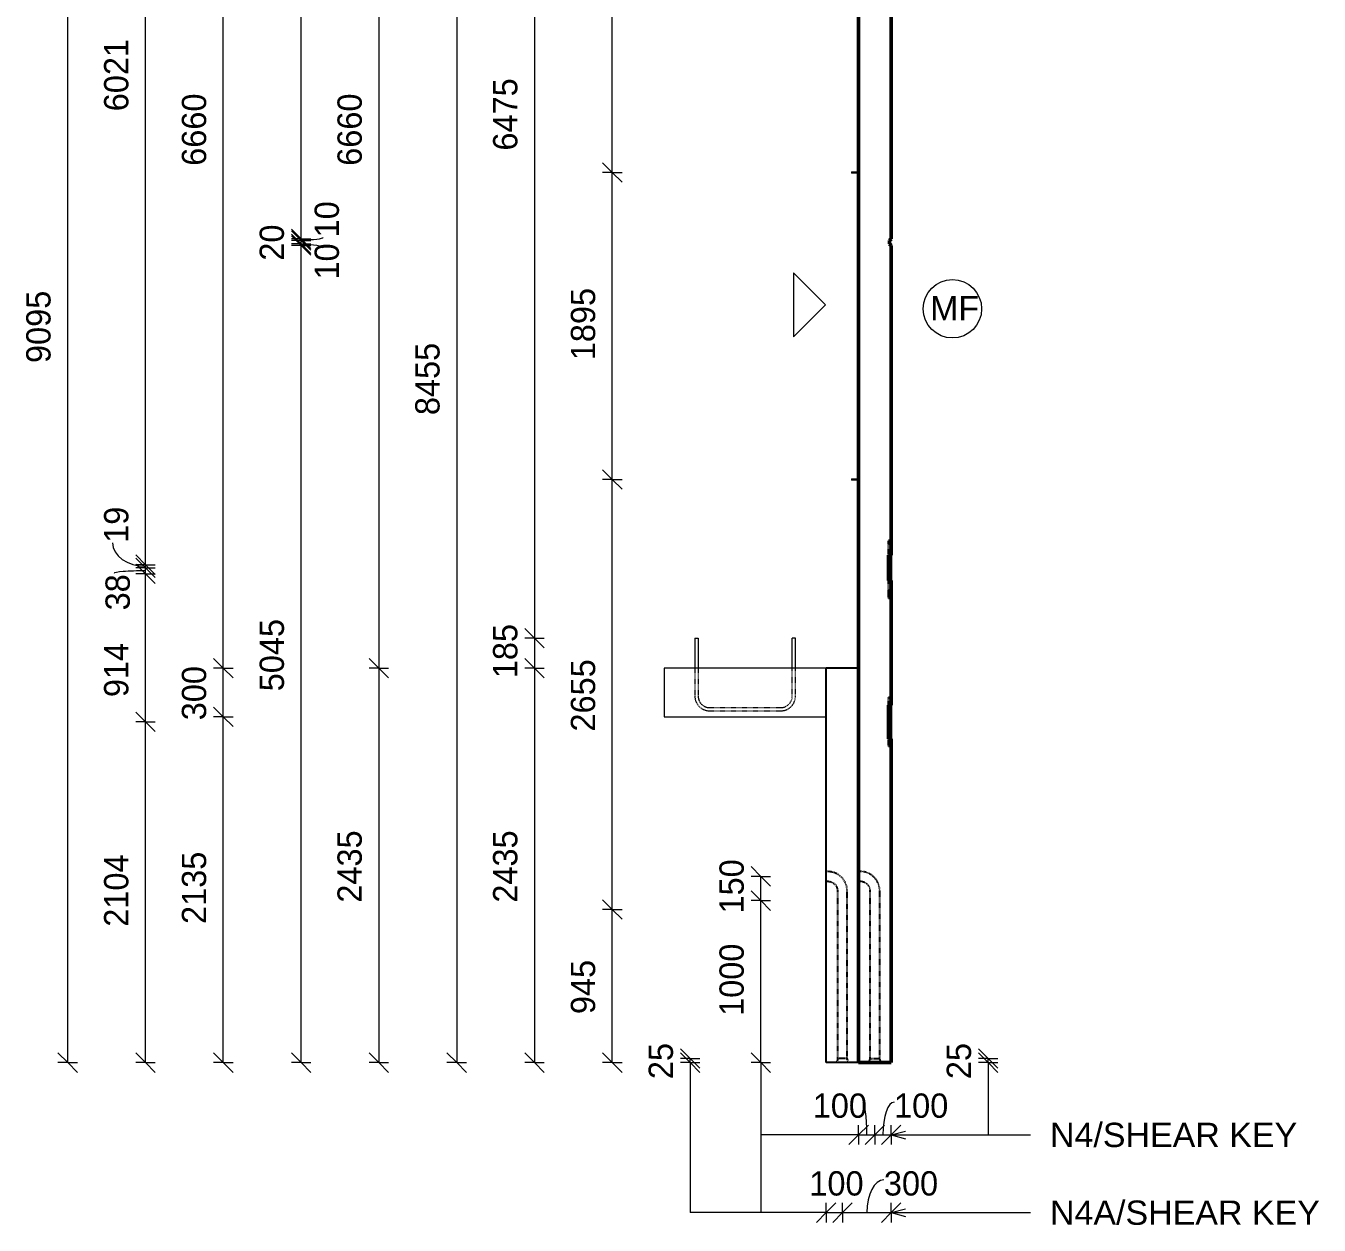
# Model space of a CAD drawing. Header units: millimetres. Extents: x 3013 to 24293, y -3068 to 13086.
# Drawn here: x 16314 to 24293, y -2398 to 5005 of the extents above; entities that cross this region are included whole.
import ezdxf

# ---------------------------------------------------------------- set-up
doc = ezdxf.new("R2010")
doc.units = ezdxf.units.MM
doc.linetypes.add('Dash', pattern=[6.36, 3.18, -3.18])
for name, color, linetype, lineweight in [('A-ANNO-DIMS', 211, 'Continuous', 9), ('A-ANNO-DIMS-60', 211, 'Continuous', 9), ('A-DETL-MBND', 5, 'Continuous', 18), ('A-GENM', 13, 'Continuous', 18), ('A-WALL', 113, 'Continuous', 25), ('A-WALL-HDLN', 110, 'Dash', 25), ('G-ANNO-TEXT', 231, 'Continuous', 9), ('S-BEAM', 12, 'Continuous', 18), ('S-RBAR', 171, 'Continuous', 18)]:
    doc.layers.add(name, color=color, linetype=linetype, lineweight=lineweight)
doc.styles.add('Arial_1', font='arial.ttf', dxfattribs={"height": 150})
doc.styles.add('Nirmala UI Semilight', font='NirmalaS.ttf', dxfattribs={"height": 150})
doc.dimstyles.new('Arrow_Filled_-_2_5_NI_UI', dxfattribs={"dimscale": 304.8, "dimtxt": 157.104592, "dimasz": 0.393701, "dimexe": 0.19685, "dimexo": 0.0625, "dimgap": 0.19685, "dimtad": 1, "dimdec": 0, "dimzin": 0, "dimdsep": 46, "dimtxsty": 'Nirmala UI Semilight', "dimblk1": 'OBLIQUE', "dimblk2": 'OBLIQUE', "dimsah": 1, "dimcen": 0.09, "dimazin": 0, "dimtfac": 1, "dimtdec": 4, "dimtix": 1, "dimtmove": 0, "dimatfit": 3, "dimfxl": 0.19685, "dimfxlon": 1, "dimtvp": 1, "dimtolj": 1, "dimtzin": 0, "dimarcsym": 2})
doc.dimstyles.new('Arrow_Filled_-_2_5_NI_UI_1', dxfattribs={"dimscale": 304.8, "dimtxt": 157.104592, "dimasz": 0.393701, "dimexe": 0.19685, "dimexo": 0.0625, "dimgap": 0.19685, "dimtad": 1, "dimdec": 0, "dimzin": 0, "dimdsep": 46, "dimtxsty": 'Nirmala UI Semilight', "dimblk1": 'OBLIQUE', "dimblk2": 'OBLIQUE', "dimsah": 1, "dimcen": 0.09, "dimazin": 0, "dimtfac": 1, "dimtdec": 4, "dimtix": 1, "dimtmove": 1, "dimatfit": 3, "dimfxl": 0.19685, "dimfxlon": 1, "dimtvp": 1, "dimtolj": 1, "dimtzin": 0, "dimarcsym": 2})
doc.dimstyles.new('Arrow_Filled_-_2_5_NI_UI_2', dxfattribs={"dimscale": 304.8, "dimtxt": 157.104592, "dimasz": 0.393701, "dimexe": 0.19685, "dimexo": 0.0625, "dimgap": 0.19685, "dimtad": 1, "dimdec": 0, "dimzin": 0, "dimdsep": 46, "dimtxsty": 'Nirmala UI Semilight', "dimblk1": 'OBLIQUE', "dimblk2": 'OBLIQUE', "dimsah": 1, "dimcen": 0.09, "dimazin": 0, "dimtfac": 1, "dimtdec": 4, "dimtix": 1, "dimtmove": 2, "dimatfit": 3, "dimfxl": 0.19685, "dimfxlon": 1, "dimtvp": 1, "dimtolj": 1, "dimtzin": 0, "dimarcsym": 2})

# ---------------------------------------------------------------- blocks, each defined once
blk = doc.blocks.new('RR spread anchor face based - RR-SA-2_5-200-1726821-Elevation Right')
at = {"layer": 'A-GENM'}
for p, q in [((12868.8, 6760), (12873.8, 6760)), ((12868.8, 6760), (12868.8, 6750)), ((12873.8, 6750), (12868.8, 6750)), ((12873.8, 6760), (12913.8, 6760)), ((12873.8, 6760), (12873.8, 6750)), ((12913.8, 6750), (12873.8, 6750))]:
    blk.add_line(p, q, dxfattribs=at)
blk = doc.blocks.new('DIMBLOCK113-Elevation Right')
at = {"layer": 'A-ANNO-DIMS-60'}
for p, q in [((19451.9, 7700), (19391.9, 7760)), ((19451.9, 7700), (19391.9, 7700)), ((19451.9, 7700), (19451.9, 1225)), ((19451.9, 7700), (19511.9, 7640)), ((19451.9, 7700), (19511.9, 7700)), ((19451.9, 1225), (19391.9, 1285)), ((19451.9, 1225), (19391.9, 1225)), ((19451.9, 1225), (19511.9, 1165)), ((19451.9, 1225), (19511.9, 1225))]:
    blk.add_line(p, q, dxfattribs=at)
at = {"layer": 'A-ANNO-DIMS-60', "color": 0, "insert": (19196.2, 4235.4), "char_height": 150, "width": 545.01, "attachment_point": 1, "rotation": 90, "line_spacing_factor": 1.142579, "style": 'Nirmala UI Semilight'}
blk.add_mtext('6475', dxfattribs=at)
blk = doc.blocks.new('_Oblique')
at = {"color": 0, "linetype": 'ByBlock', "lineweight": -2}
blk.add_line((-0.5, -0.5), (0.5, 0.5), dxfattribs=at)
blk = doc.blocks.new('DIMBLOCK114-Elevation Right')
at = {"layer": 'A-ANNO-DIMS-60'}
for p, q in [((19451.9, 1225), (19391.9, 1285)), ((19451.9, 1225), (19391.9, 1225)), ((19451.9, 1225), (19451.9, 1040)), ((19451.9, 1225), (19511.9, 1165)), ((19451.9, 1225), (19511.9, 1225)), ((19451.9, 1040), (19391.9, 1100)), ((19451.9, 1040), (19391.9, 1040)), ((19451.9, 1040), (19511.9, 980)), ((19451.9, 1040), (19511.9, 1040))]:
    blk.add_line(p, q, dxfattribs=at)
at = {"layer": 'A-ANNO-DIMS-60', "color": 0, "insert": (19196.2, 978.3), "char_height": 150, "width": 370.196, "attachment_point": 1, "rotation": 90, "line_spacing_factor": 1.142579, "style": 'Nirmala UI Semilight'}
blk.add_mtext('185', dxfattribs=at)
blk = doc.blocks.new('DIMBLOCK115-Elevation Right')
at = {"layer": 'A-ANNO-DIMS-60'}
for p, q in [((19451.9, 1040), (19391.9, 1100)), ((19451.9, 1040), (19391.9, 1040)), ((19451.9, 1040), (19451.9, -1395)), ((19451.9, 1040), (19511.9, 980)), ((19451.9, 1040), (19511.9, 1040)), ((19451.9, -1395), (19391.9, -1335)), ((19451.9, -1395), (19391.9, -1395)), ((19451.9, -1395), (19511.9, -1455)), ((19451.9, -1395), (19511.9, -1395))]:
    blk.add_line(p, q, dxfattribs=at)
at = {"layer": 'A-ANNO-DIMS-60', "color": 0, "insert": (19196.2, -407.4), "char_height": 150, "width": 551.866, "attachment_point": 1, "rotation": 90, "line_spacing_factor": 1.142579, "style": 'Nirmala UI Semilight'}
blk.add_mtext('2435', dxfattribs=at)
blk = doc.blocks.new('DIMBLOCK116-Elevation Right')
at = {"layer": 'A-ANNO-DIMS-60'}
for p, q in [((19931.9, -450), (19871.9, -390)), ((19931.9, -450), (19871.9, -450)), ((19931.9, -1395), (19931.9, -450)), ((19931.9, -450), (19991.9, -510)), ((19931.9, -450), (19991.9, -450)), ((19931.9, -1395), (19871.9, -1335)), ((19931.9, -1395), (19871.9, -1395)), ((19931.9, -1395), (19991.9, -1455)), ((19931.9, -1395), (19991.9, -1395))]:
    blk.add_line(p, q, dxfattribs=at)
at = {"layer": 'A-ANNO-DIMS-60', "color": 0, "insert": (19676.2, -1095.3), "char_height": 150, "width": 414.756, "attachment_point": 1, "rotation": 90, "line_spacing_factor": 1.142579, "style": 'Nirmala UI Semilight'}
blk.add_mtext('945', dxfattribs=at)
blk = doc.blocks.new('DIMBLOCK117-Elevation Right')
at = {"layer": 'A-ANNO-DIMS-60'}
for p, q in [((19931.9, 2205), (19871.9, 2265)), ((19931.9, 2205), (19871.9, 2205)), ((19931.9, -450), (19931.9, 2205)), ((19931.9, 2205), (19991.9, 2145)), ((19931.9, 2205), (19991.9, 2205)), ((19931.9, -450), (19871.9, -390)), ((19931.9, -450), (19871.9, -450)), ((19931.9, -450), (19991.9, -510)), ((19931.9, -450), (19991.9, -450))]:
    blk.add_line(p, q, dxfattribs=at)
at = {"layer": 'A-ANNO-DIMS-60', "color": 0, "insert": (19676.2, 649), "char_height": 150, "width": 548.438, "attachment_point": 1, "rotation": 90, "line_spacing_factor": 1.142579, "style": 'Nirmala UI Semilight'}
blk.add_mtext('2655', dxfattribs=at)
blk = doc.blocks.new('DIMBLOCK118-Elevation Right')
at = {"layer": 'A-ANNO-DIMS-60'}
for p, q in [((19931.9, 4100), (19871.9, 4160)), ((19931.9, 4100), (19871.9, 4100)), ((19931.9, 2205), (19931.9, 4100)), ((19931.9, 4100), (19991.9, 4040)), ((19931.9, 4100), (19991.9, 4100)), ((19931.9, 2205), (19871.9, 2265)), ((19931.9, 2205), (19871.9, 2205)), ((19931.9, 2205), (19991.9, 2145)), ((19931.9, 2205), (19991.9, 2205))]:
    blk.add_line(p, q, dxfattribs=at)
at = {"layer": 'A-ANNO-DIMS-60', "color": 0, "insert": (19676.2, 2941.1), "char_height": 150, "width": 507.305, "attachment_point": 1, "rotation": 90, "line_spacing_factor": 1.142579, "style": 'Nirmala UI Semilight'}
blk.add_mtext('1895', dxfattribs=at)
blk = doc.blocks.new('DIMBLOCK119-Elevation Right')
at = {"layer": 'A-ANNO-DIMS-60'}
for p, q in [((19931.9, 6755), (19871.9, 6815)), ((19931.9, 6755), (19871.9, 6755)), ((19931.9, 4100), (19931.9, 6755)), ((19931.9, 6755), (19991.9, 6695)), ((19931.9, 6755), (19991.9, 6755)), ((19931.9, 4100), (19871.9, 4160)), ((19931.9, 4100), (19871.9, 4100)), ((19931.9, 4100), (19991.9, 4040)), ((19931.9, 4100), (19991.9, 4100))]:
    blk.add_line(p, q, dxfattribs=at)
at = {"layer": 'A-ANNO-DIMS-60', "color": 0, "insert": (19676.2, 5199), "char_height": 150, "width": 548.438, "attachment_point": 1, "rotation": 90, "line_spacing_factor": 1.142579, "style": 'Nirmala UI Semilight'}
blk.add_mtext('2655', dxfattribs=at)
blk = doc.blocks.new('DIMBLOCK125-Elevation Right')
at = {"layer": 'A-ANNO-DIMS-60'}
for p, q in [((18971.9, 7060), (18911.9, 7120)), ((18971.9, 7060), (18911.9, 7060)), ((18971.9, 7060), (18971.9, -1395)), ((18971.9, 7060), (19031.9, 7000)), ((18971.9, 7060), (19031.9, 7060)), ((18971.9, -1395), (18911.9, -1335)), ((18971.9, -1395), (18911.9, -1395)), ((18971.9, -1395), (19031.9, -1455)), ((18971.9, -1395), (19031.9, -1395))]:
    blk.add_line(p, q, dxfattribs=at)
at = {"layer": 'A-ANNO-DIMS-60', "color": 0, "insert": (18716.2, 2602.6), "char_height": 150, "width": 551.866, "attachment_point": 1, "rotation": 90, "line_spacing_factor": 1.142579, "style": 'Nirmala UI Semilight'}
blk.add_mtext('8455', dxfattribs=at)
blk = doc.blocks.new('DIMBLOCK128-Elevation Right')
at = {"layer": 'A-ANNO-DIMS-60'}
for p, q in [((18011.9, 3650.1), (17951.9, 3710.1)), ((18011.9, 3650.1), (17951.9, 3650.1)), ((18011.9, -1395), (18011.9, 3650.1)), ((18011.9, 3650.1), (18071.9, 3590.1)), ((18011.9, 3650.1), (18071.9, 3650.1)), ((18011.9, -1395), (17951.9, -1335)), ((18011.9, -1395), (17951.9, -1395)), ((18011.9, -1395), (18071.9, -1455)), ((18011.9, -1395), (18071.9, -1395))]:
    blk.add_line(p, q, dxfattribs=at)
at = {"layer": 'A-ANNO-DIMS-60', "color": 0, "insert": (17756.2, 897.6), "char_height": 150, "width": 551.866, "attachment_point": 1, "rotation": 90, "line_spacing_factor": 1.142579, "style": 'Nirmala UI Semilight'}
blk.add_mtext('5045', dxfattribs=at)
blk = doc.blocks.new('DIMBLOCK129-Elevation Right')
at = {"layer": 'A-ANNO-DIMS-60'}
for p, q in [((18011.9, 3660), (17951.9, 3720)), ((18011.9, 3650.1), (17951.9, 3710.1)), ((18011.9, 3660), (17951.9, 3660)), ((18011.9, 3650.1), (17951.9, 3650.1)), ((18011.9, 3650.1), (18011.9, 3660)), ((18011.9, 3660), (18071.9, 3600)), ((18011.9, 3660), (18071.9, 3660)), ((18011.9, 3650.1), (18071.9, 3590.1)), ((18011.9, 3650.1), (18071.9, 3650.1))]:
    blk.add_line(p, q, dxfattribs=at)
blk.add_ellipse((18011.9, 3633.6), major_axis=(136.5, 0), ratio=0.156716, start_param=0, end_param=1.570796, dxfattribs=at)
at = {"layer": 'A-ANNO-DIMS-60', "color": 0, "insert": (18095.5, 3439.4), "char_height": 150, "width": 233.086, "attachment_point": 1, "rotation": 90, "line_spacing_factor": 1.142579, "style": 'Nirmala UI Semilight'}
blk.add_mtext('10', dxfattribs=at)
blk = doc.blocks.new('DIMBLOCK130-Elevation Right')
at = {"layer": 'A-ANNO-DIMS-60'}
for p, q in [((18011.9, 3680), (17951.9, 3740)), ((18011.9, 3660), (17951.9, 3720)), ((18011.9, 3680), (17951.9, 3680)), ((18011.9, 3660), (18011.9, 3680)), ((18011.9, 3680), (18071.9, 3620)), ((18011.9, 3680), (18071.9, 3680)), ((18011.9, 3660), (17951.9, 3660)), ((18011.9, 3660), (18071.9, 3600)), ((18011.9, 3660), (18071.9, 3660))]:
    blk.add_line(p, q, dxfattribs=at)
at = {"layer": 'A-ANNO-DIMS-60', "color": 0, "insert": (17756.2, 3555.7), "char_height": 150, "width": 274.219, "attachment_point": 1, "rotation": 90, "line_spacing_factor": 1.142579, "style": 'Nirmala UI Semilight'}
blk.add_mtext('20', dxfattribs=at)
blk = doc.blocks.new('DIMBLOCK131-Elevation Right')
at = {"layer": 'A-ANNO-DIMS-60'}
for p, q in [((18011.9, 3689.9), (17951.9, 3749.9)), ((18011.9, 3680), (17951.9, 3740)), ((18011.9, 3689.9), (17951.9, 3689.9)), ((18011.9, 3680), (17951.9, 3680)), ((18011.9, 3680), (18011.9, 3689.9)), ((18011.9, 3689.9), (18071.9, 3629.9)), ((18011.9, 3689.9), (18071.9, 3689.9)), ((18011.9, 3680), (18071.9, 3620)), ((18011.9, 3680), (18071.9, 3680))]:
    blk.add_line(p, q, dxfattribs=at)
blk.add_ellipse((18011.9, 3699.5), major_axis=(136.5, 0), ratio=0.106766, start_param=4.712389, end_param=6.283185, dxfattribs=at)
at = {"layer": 'A-ANNO-DIMS-60', "color": 0, "insert": (18095.5, 3699.5), "char_height": 150, "width": 233.086, "attachment_point": 1, "rotation": 90, "line_spacing_factor": 1.142579, "style": 'Nirmala UI Semilight'}
blk.add_mtext('10', dxfattribs=at)
blk = doc.blocks.new('DIMBLOCK132-Elevation Right')
at = {"layer": 'A-ANNO-DIMS-60'}
for p, q in [((18011.9, 7700), (17951.9, 7760)), ((18011.9, 7700), (17951.9, 7700)), ((18011.9, 3689.9), (18011.9, 7700)), ((18011.9, 7700), (18071.9, 7640)), ((18011.9, 7700), (18071.9, 7700)), ((18011.9, 3689.9), (17951.9, 3749.9)), ((18011.9, 3689.9), (17951.9, 3689.9)), ((18011.9, 3689.9), (18071.9, 3629.9)), ((18011.9, 3689.9), (18071.9, 3689.9))]:
    blk.add_line(p, q, dxfattribs=at)
at = {"layer": 'A-ANNO-DIMS-60', "color": 0, "insert": (17756.2, 5482.2), "char_height": 150, "width": 510.733, "attachment_point": 1, "rotation": 90, "line_spacing_factor": 1.142579, "style": 'Nirmala UI Semilight'}
blk.add_mtext('4010', dxfattribs=at)
blk = doc.blocks.new('DIMBLOCK133-Elevation Right')
at = {"layer": 'A-ANNO-DIMS-60'}
for p, q in [((21451.8, -1841), (21511.8, -1781)), ((21451.8, -1841), (21451.8, -1781)), ((21551.8, -1841), (21611.8, -1781)), ((21551.8, -1841), (21551.8, -1781)), ((21451.8, -1841), (21391.8, -1901)), ((21451.8, -1841), (21551.8, -1841)), ((21451.8, -1841), (21451.8, -1901)), ((21551.8, -1841), (21491.8, -1901)), ((21551.8, -1841), (21551.8, -1901))]:
    blk.add_line(p, q, dxfattribs=at)
blk.add_ellipse((21476.9, -1841), major_axis=(0, 202.8), ratio=0.122874, start_param=4.712389, end_param=6.283185, dxfattribs=at)
at = {"layer": 'A-ANNO-DIMS-60', "color": 0, "insert": (21168.4, -1585.3), "char_height": 150, "width": 370.196, "attachment_point": 1, "line_spacing_factor": 1.142579, "style": 'Nirmala UI Semilight'}
blk.add_mtext('100', dxfattribs=at)
blk = doc.blocks.new('DIMBLOCK134-Elevation Right')
at = {"layer": 'A-ANNO-DIMS-60'}
for p, q in [((21551.8, -1841), (21611.8, -1781)), ((21551.8, -1841), (21551.8, -1781)), ((21651.8, -1841), (21711.8, -1781)), ((21651.8, -1841), (21651.8, -1781)), ((21551.8, -1841), (21491.8, -1901)), ((21551.8, -1841), (21651.8, -1841)), ((21551.8, -1841), (21551.8, -1901)), ((21651.8, -1841), (21591.8, -1901)), ((21651.8, -1841), (21651.8, -1901))]:
    blk.add_line(p, q, dxfattribs=at)
blk.add_ellipse((21670.1, -1841), major_axis=(0, 202.8), ratio=0.336606, start_param=0, end_param=1.570796, dxfattribs=at)
at = {"layer": 'A-ANNO-DIMS-60', "color": 0, "insert": (21670.1, -1585.3), "char_height": 150, "width": 370.196, "attachment_point": 1, "line_spacing_factor": 1.142579, "style": 'Nirmala UI Semilight'}
blk.add_mtext('100', dxfattribs=at)
blk = doc.blocks.new('DIMBLOCK135-Elevation Right')
at = {"layer": 'A-ANNO-DIMS-60'}
for p, q in [((22250.7, -1370), (22190.7, -1310)), ((22250.7, -1395), (22190.7, -1335)), ((22250.7, -1370), (22190.7, -1370)), ((22250.7, -1395), (22190.7, -1395)), ((22250.7, -1395), (22250.7, -1370)), ((22250.7, -1370), (22310.7, -1430)), ((22250.7, -1370), (22310.7, -1370)), ((22250.7, -1395), (22310.7, -1455)), ((22250.7, -1395), (22310.7, -1395))]:
    blk.add_line(p, q, dxfattribs=at)
at = {"layer": 'A-ANNO-DIMS-60', "color": 0, "insert": (21995, -1496.8), "char_height": 150, "width": 274.219, "attachment_point": 1, "rotation": 90, "line_spacing_factor": 1.142579, "style": 'Nirmala UI Semilight'}
blk.add_mtext('25', dxfattribs=at)
blk = doc.blocks.new('DIMBLOCK136-Elevation Right')
at = {"layer": 'A-ANNO-DIMS-60'}
for p, q in [((20848.6, -395), (20788.6, -335)), ((20848.6, -395), (20788.6, -395)), ((20848.6, -1395), (20848.6, -395)), ((20848.6, -395), (20908.6, -455)), ((20848.6, -395), (20908.6, -395)), ((20848.6, -1395), (20788.6, -1335)), ((20848.6, -1395), (20788.6, -1395)), ((20848.6, -1395), (20908.6, -1455)), ((20848.6, -1395), (20908.6, -1395))]:
    blk.add_line(p, q, dxfattribs=at)
at = {"layer": 'A-ANNO-DIMS-60', "color": 0, "insert": (20592.9, -1106.4), "char_height": 150, "width": 507.305, "attachment_point": 1, "rotation": 90, "line_spacing_factor": 1.142579, "style": 'Nirmala UI Semilight'}
blk.add_mtext('1000', dxfattribs=at)
blk = doc.blocks.new('DIMBLOCK137-Elevation Right')
at = {"layer": 'A-ANNO-DIMS-60'}
for p, q in [((20848.6, -245), (20788.6, -185)), ((20848.6, -245), (20788.6, -245)), ((20848.6, -395), (20848.6, -245)), ((20848.6, -245), (20908.6, -305)), ((20848.6, -245), (20908.6, -245)), ((20848.6, -395), (20788.6, -335)), ((20848.6, -395), (20788.6, -395)), ((20848.6, -395), (20908.6, -455)), ((20848.6, -395), (20908.6, -395))]:
    blk.add_line(p, q, dxfattribs=at)
at = {"layer": 'A-ANNO-DIMS-60', "color": 0, "insert": (20592.9, -474.2), "char_height": 150, "width": 370.196, "attachment_point": 1, "rotation": 90, "line_spacing_factor": 1.142579, "style": 'Nirmala UI Semilight'}
blk.add_mtext('150', dxfattribs=at)
blk = doc.blocks.new('DIMBLOCK138-Elevation Right')
at = {"layer": 'A-ANNO-DIMS-60'}
for p, q in [((18491.9, 7700), (18431.9, 7760)), ((18491.9, 7700), (18431.9, 7700)), ((18491.9, 7700), (18491.9, 1040)), ((18491.9, 7700), (18551.9, 7640)), ((18491.9, 7700), (18551.9, 7700)), ((18491.9, 1040), (18431.9, 1100)), ((18491.9, 1040), (18431.9, 1040)), ((18491.9, 1040), (18551.9, 980)), ((18491.9, 1040), (18551.9, 1040))]:
    blk.add_line(p, q, dxfattribs=at)
at = {"layer": 'A-ANNO-DIMS-60', "color": 0, "insert": (18236.2, 4141.5), "char_height": 150, "width": 548.438, "attachment_point": 1, "rotation": 90, "line_spacing_factor": 1.142579, "style": 'Nirmala UI Semilight'}
blk.add_mtext('6660', dxfattribs=at)
blk = doc.blocks.new('DIMBLOCK139-Elevation Right')
at = {"layer": 'A-ANNO-DIMS-60'}
for p, q in [((18491.9, 1040), (18431.9, 1100)), ((18491.9, 1040), (18431.9, 1040)), ((18491.9, 1040), (18491.9, -1395)), ((18491.9, 1040), (18551.9, 980)), ((18491.9, 1040), (18551.9, 1040)), ((18491.9, -1395), (18431.9, -1335)), ((18491.9, -1395), (18431.9, -1395)), ((18491.9, -1395), (18551.9, -1455)), ((18491.9, -1395), (18551.9, -1395))]:
    blk.add_line(p, q, dxfattribs=at)
at = {"layer": 'A-ANNO-DIMS-60', "color": 0, "insert": (18236.2, -407.4), "char_height": 150, "width": 551.866, "attachment_point": 1, "rotation": 90, "line_spacing_factor": 1.142579, "style": 'Nirmala UI Semilight'}
blk.add_mtext('2435', dxfattribs=at)
blk = doc.blocks.new('DIMBLOCK142-Elevation Right')
at = {"layer": 'A-ANNO-DIMS-60'}
for p, q in [((17531.9, 740), (17471.9, 800)), ((17531.9, 740), (17471.9, 740)), ((17531.9, -1395), (17531.9, 740)), ((17531.9, 740), (17591.9, 680)), ((17531.9, 740), (17591.9, 740)), ((17531.9, -1395), (17471.9, -1335)), ((17531.9, -1395), (17471.9, -1395)), ((17531.9, -1395), (17591.9, -1455)), ((17531.9, -1395), (17591.9, -1395))]:
    blk.add_line(p, q, dxfattribs=at)
at = {"layer": 'A-ANNO-DIMS-60', "color": 0, "insert": (17276.2, -538.9), "char_height": 150, "width": 507.305, "attachment_point": 1, "rotation": 90, "line_spacing_factor": 1.142579, "style": 'Nirmala UI Semilight'}
blk.add_mtext('2135', dxfattribs=at)
blk = doc.blocks.new('DIMBLOCK143-Elevation Right')
at = {"layer": 'A-ANNO-DIMS-60'}
for p, q in [((17531.9, 1040), (17471.9, 1100)), ((17531.9, 1040), (17471.9, 1040)), ((17531.9, 740), (17531.9, 1040)), ((17531.9, 1040), (17591.9, 980)), ((17531.9, 1040), (17591.9, 1040)), ((17531.9, 740), (17471.9, 800)), ((17531.9, 740), (17471.9, 740)), ((17531.9, 740), (17591.9, 680)), ((17531.9, 740), (17591.9, 740))]:
    blk.add_line(p, q, dxfattribs=at)
at = {"layer": 'A-ANNO-DIMS-60', "color": 0, "insert": (17276.2, 718.6), "char_height": 150, "width": 411.328, "attachment_point": 1, "rotation": 90, "line_spacing_factor": 1.142579, "style": 'Nirmala UI Semilight'}
blk.add_mtext('300', dxfattribs=at)
blk = doc.blocks.new('DIMBLOCK144-Elevation Right')
at = {"layer": 'A-ANNO-DIMS-60'}
for p, q in [((17531.9, 7700), (17471.9, 7760)), ((17531.9, 7700), (17471.9, 7700)), ((17531.9, 1040), (17531.9, 7700)), ((17531.9, 7700), (17591.9, 7640)), ((17531.9, 7700), (17591.9, 7700)), ((17531.9, 1040), (17471.9, 1100)), ((17531.9, 1040), (17471.9, 1040)), ((17531.9, 1040), (17591.9, 980)), ((17531.9, 1040), (17591.9, 1040))]:
    blk.add_line(p, q, dxfattribs=at)
at = {"layer": 'A-ANNO-DIMS-60', "color": 0, "insert": (17276.2, 4141.5), "char_height": 150, "width": 548.438, "attachment_point": 1, "rotation": 90, "line_spacing_factor": 1.142579, "style": 'Nirmala UI Semilight'}
blk.add_mtext('6660', dxfattribs=at)
blk = doc.blocks.new('DIMBLOCK145-Elevation Right')
at = {"layer": 'A-ANNO-DIMS-60'}
for p, q in [((17051.9, 708.5), (16991.9, 768.5)), ((17051.9, 708.5), (16991.9, 708.5)), ((17051.9, -1395), (17051.9, 708.5)), ((17051.9, 708.5), (17111.9, 648.5)), ((17051.9, 708.5), (17111.9, 708.5)), ((17051.9, -1395), (16991.9, -1335)), ((17051.9, -1395), (16991.9, -1395)), ((17051.9, -1395), (17111.9, -1455)), ((17051.9, -1395), (17111.9, -1395))]:
    blk.add_line(p, q, dxfattribs=at)
at = {"layer": 'A-ANNO-DIMS-60', "color": 0, "insert": (16796.2, -556), "char_height": 150, "width": 510.733, "attachment_point": 1, "rotation": 90, "line_spacing_factor": 1.142579, "style": 'Nirmala UI Semilight'}
blk.add_mtext('2104', dxfattribs=at)
blk = doc.blocks.new('DIMBLOCK146-Elevation Right')
at = {"layer": 'A-ANNO-DIMS-60'}
for p, q in [((17051.9, 1622.2), (16991.9, 1682.2)), ((17051.9, 1622.2), (16991.9, 1622.2)), ((17051.9, 708.5), (17051.9, 1622.2)), ((17051.9, 1622.2), (17111.9, 1562.2)), ((17051.9, 1622.2), (17111.9, 1622.2)), ((17051.9, 708.5), (16991.9, 768.5)), ((17051.9, 708.5), (16991.9, 708.5)), ((17051.9, 708.5), (17111.9, 648.5)), ((17051.9, 708.5), (17111.9, 708.5))]:
    blk.add_line(p, q, dxfattribs=at)
at = {"layer": 'A-ANNO-DIMS-60', "color": 0, "insert": (16796.2, 861.6), "char_height": 150, "width": 373.623, "attachment_point": 1, "rotation": 90, "line_spacing_factor": 1.142579, "style": 'Nirmala UI Semilight'}
blk.add_mtext('914', dxfattribs=at)
blk = doc.blocks.new('DIMBLOCK147-Elevation Right')
at = {"layer": 'A-ANNO-DIMS-60'}
for p, q in [((17051.9, 1660), (16991.9, 1720)), ((17051.9, 1622.2), (16991.9, 1682.2)), ((17051.9, 1660), (16991.9, 1660)), ((17051.9, 1622.2), (16991.9, 1622.2)), ((17051.9, 1622.2), (17051.9, 1660)), ((17051.9, 1660), (17111.9, 1600)), ((17051.9, 1660), (17111.9, 1660)), ((17051.9, 1622.2), (17111.9, 1562.2)), ((17051.9, 1622.2), (17111.9, 1622.2))]:
    blk.add_line(p, q, dxfattribs=at)
blk.add_ellipse((17051.9, 1625.4), major_axis=(193.9, 0), ratio=0.081037, start_param=1.570796, end_param=3.141593, dxfattribs=at)
at = {"layer": 'A-ANNO-DIMS-60', "color": 0, "insert": (16805.1, 1396.9), "char_height": 150, "width": 274.219, "attachment_point": 1, "rotation": 90, "line_spacing_factor": 1.142579, "style": 'Nirmala UI Semilight'}
blk.add_mtext('38', dxfattribs=at)
blk = doc.blocks.new('DIMBLOCK148-Elevation Right')
at = {"layer": 'A-ANNO-DIMS-60'}
for p, q in [((17051.9, 1678.9), (16991.9, 1738.9)), ((17051.9, 1660), (16991.9, 1720)), ((17051.9, 1678.9), (16991.9, 1678.9)), ((17051.9, 1660), (17051.9, 1678.9)), ((17051.9, 1678.9), (17111.9, 1618.9)), ((17051.9, 1678.9), (17111.9, 1678.9)), ((17051.9, 1660), (16991.9, 1660)), ((17051.9, 1660), (17111.9, 1600)), ((17051.9, 1660), (17111.9, 1660))]:
    blk.add_line(p, q, dxfattribs=at)
blk.add_ellipse((17051.9, 1813.9), major_axis=(202.8, 0), ratio=0.712156, start_param=3.141593, end_param=4.712389, dxfattribs=at)
at = {"layer": 'A-ANNO-DIMS-60', "color": 0, "insert": (16796.2, 1813.9), "char_height": 150, "width": 233.086, "attachment_point": 1, "rotation": 90, "line_spacing_factor": 1.142579, "style": 'Nirmala UI Semilight'}
blk.add_mtext('19', dxfattribs=at)
blk = doc.blocks.new('DIMBLOCK149-Elevation Right')
at = {"layer": 'A-ANNO-DIMS-60'}
for p, q in [((17051.9, 7700), (16991.9, 7760)), ((17051.9, 7700), (16991.9, 7700)), ((17051.9, 1678.9), (17051.9, 7700)), ((17051.9, 7700), (17111.9, 7640)), ((17051.9, 7700), (17111.9, 7700)), ((17051.9, 1678.9), (16991.9, 1738.9)), ((17051.9, 1678.9), (16991.9, 1678.9)), ((17051.9, 1678.9), (17111.9, 1618.9)), ((17051.9, 1678.9), (17111.9, 1678.9))]:
    blk.add_line(p, q, dxfattribs=at)
at = {"layer": 'A-ANNO-DIMS-60', "color": 0, "insert": (16796.2, 4478.1), "char_height": 150, "width": 507.305, "attachment_point": 1, "rotation": 90, "line_spacing_factor": 1.142579, "style": 'Nirmala UI Semilight'}
blk.add_mtext('6021', dxfattribs=at)
blk = doc.blocks.new('DIMBLOCK153-Elevation Right')
at = {"layer": 'A-ANNO-DIMS-60'}
for p, q in [((16571.9, 7700), (16511.9, 7760)), ((16571.9, 7700), (16511.9, 7700)), ((16571.9, -1395), (16571.9, 7700)), ((16571.9, 7700), (16631.9, 7640)), ((16571.9, 7700), (16631.9, 7700)), ((16571.9, -1395), (16511.9, -1335)), ((16571.9, -1395), (16511.9, -1395)), ((16571.9, -1395), (16631.9, -1455)), ((16571.9, -1395), (16631.9, -1395))]:
    blk.add_line(p, q, dxfattribs=at)
at = {"layer": 'A-ANNO-DIMS-60', "color": 0, "insert": (16316.2, 2924), "char_height": 150, "width": 548.438, "attachment_point": 1, "rotation": 90, "line_spacing_factor": 1.142579, "style": 'Nirmala UI Semilight'}
blk.add_mtext('9095', dxfattribs=at)
blk = doc.blocks.new('DIMBLOCK154-Elevation Right')
at = {"layer": 'A-ANNO-DIMS-60'}
for p, q in [((21251.8, -2321), (21311.8, -2261)), ((21251.8, -2321), (21251.8, -2261)), ((21351.8, -2321), (21411.8, -2261)), ((21351.8, -2321), (21351.8, -2261)), ((21251.8, -2321), (21191.8, -2381)), ((21251.8, -2321), (21351.8, -2321)), ((21251.8, -2321), (21251.8, -2381)), ((21351.8, -2321), (21291.8, -2381)), ((21351.8, -2321), (21351.8, -2381))]:
    blk.add_line(p, q, dxfattribs=at)
at = {"layer": 'A-ANNO-DIMS-60', "color": 0, "insert": (21147.6, -2065.3), "char_height": 150, "width": 370.196, "attachment_point": 1, "line_spacing_factor": 1.142579, "style": 'Nirmala UI Semilight'}
blk.add_mtext('100', dxfattribs=at)
blk = doc.blocks.new('DIMBLOCK155-Elevation Right')
at = {"layer": 'A-ANNO-DIMS-60'}
for p, q in [((21351.8, -2321), (21411.8, -2261)), ((21351.8, -2321), (21351.8, -2261)), ((21651.8, -2321), (21711.8, -2261)), ((21651.8, -2321), (21651.8, -2261)), ((21351.8, -2321), (21291.8, -2381)), ((21351.8, -2321), (21651.8, -2321)), ((21351.8, -2321), (21351.8, -2381)), ((21651.8, -2321), (21591.8, -2381)), ((21651.8, -2321), (21651.8, -2381))]:
    blk.add_line(p, q, dxfattribs=at)
blk.add_ellipse((21607.4, -2321), major_axis=(0, 202.8), ratio=0.520759, start_param=0, end_param=1.570796, dxfattribs=at)
at = {"layer": 'A-ANNO-DIMS-60', "color": 0, "insert": (21607.4, -2065.3), "char_height": 150, "width": 411.328, "attachment_point": 1, "line_spacing_factor": 1.142579, "style": 'Nirmala UI Semilight'}
blk.add_mtext('300', dxfattribs=at)
blk = doc.blocks.new('DIMBLOCK156-Elevation Right')
at = {"layer": 'A-ANNO-DIMS-60'}
for p, q in [((20411.9, -1370), (20351.9, -1310)), ((20411.9, -1395), (20351.9, -1335)), ((20411.9, -1370), (20351.9, -1370)), ((20411.9, -1395), (20351.9, -1395)), ((20411.9, -1395), (20411.9, -1370)), ((20411.9, -1370), (20471.9, -1430)), ((20411.9, -1370), (20471.9, -1370)), ((20411.9, -1395), (20471.9, -1455)), ((20411.9, -1395), (20471.9, -1395))]:
    blk.add_line(p, q, dxfattribs=at)
at = {"layer": 'A-ANNO-DIMS-60', "color": 0, "insert": (20156.2, -1496.8), "char_height": 150, "width": 274.219, "attachment_point": 1, "rotation": 90, "line_spacing_factor": 1.142579, "style": 'Nirmala UI Semilight'}
blk.add_mtext('25', dxfattribs=at)

msp = doc.modelspace()

# ---------------------------------------------------------------- linework, layer by layer
at = {"layer": 'A-DETL-MBND'}
for p, q in [((21049.2, 3481.4), (21049.2, 3085.4)), ((21247.2, 3283.4), (21049.2, 3481.4)), ((21049.2, 3085.4), (21247.2, 3283.4)), ((20411.9, -1395), (20411.9, -2321)), ((20848.6, -1395), (20848.6, -2321)), ((22250.7, -1395), (22250.7, -1841)), ((21451.8, -1841), (20848.6, -1841)), ((21251.8, -2321), (20411.9, -2321))]:
    msp.add_line(p, q, dxfattribs=at)
msp.add_circle((22030.3, 3258.6), 180, dxfattribs=at)
at = {"layer": 'A-WALL', "lineweight": 50}
for p, q in [((21651.8, 3689.9), (21651.8, 7660)), ((21451.8, 7060), (21451.8, -1395)), ((21641.9, 3680), (21651.8, 3689.9)), ((21641.9, 3660), (21641.9, 3680)), ((21651.8, 3650.1), (21641.9, 3660)), ((21651.8, 1737.6), (21651.8, 3650.1)), ((21636.8, 1582.4), (21636.8, 1737.6)), ((21636.8, 1737.6), (21651.8, 1737.6)), ((21651.8, 1582.4), (21636.8, 1582.4)), ((21651.8, 812.1), (21651.8, 1582.4)), ((21636.8, 605), (21636.8, 812.1)), ((21636.8, 812.1), (21651.8, 812.1)), ((21651.8, 605), (21636.8, 605)), ((21651.8, -1395), (21651.8, 605)), ((21451.8, -1395), (21651.8, -1395))]:
    msp.add_line(p, q, dxfattribs=at)
at = {"layer": 'A-WALL'}
for p, q in [((21651.8, 1737.6), (21651.8, 1582.4)), ((21251.8, -1395), (21251.8, 1040)), ((21451.8, 1040), (21251.8, 1040)), ((21651.8, 812.1), (21651.8, 605)), ((21451.8, -1395), (21251.8, -1395))]:
    msp.add_line(p, q, dxfattribs=at)
at = {"layer": 'A-WALL-HDLN'}
for p, q in [((21651.8, 1828.9), (21636.8, 1828.9)), ((21636.8, 1810.3), (21636.8, 1828.9)), ((21651.8, 1810), (21636.8, 1810)), ((21636.8, 1737.6), (21636.8, 1810)), ((21651.8, 1772.2), (21636.8, 1772.2)), ((21636.8, 1510), (21636.8, 1582.4)), ((21636.8, 1528.9), (21651.8, 1528.9)), ((21636.8, 1510), (21651.8, 1510)), ((21636.8, 1472.2), (21636.8, 1509.2)), ((21636.8, 1472.2), (21651.8, 1472.2)), ((21651.8, 858.5), (21636.8, 858.5)), ((21636.8, 812.1), (21636.8, 858.5)), ((21636.8, 558.5), (21636.8, 605)), ((21636.8, 558.5), (21651.8, 558.5)), ((21261.8, -215), (21251.8, -215)), ((21461.8, -215), (21451.8, -215)), ((21251.8, -275), (21261.8, -275)), ((21451.8, -275), (21461.8, -275)), ((21321.8, -335), (21321.8, -1376.1)), ((21381.8, -1376.1), (21381.8, -335)), ((21521.8, -335), (21521.8, -1376.3)), ((21581.8, -1376.3), (21581.8, -335)), ((21324.3, -1370), (21314.3, -1395)), ((21379.3, -1370), (21324.3, -1370)), ((21379.3, -1370), (21389.3, -1395)), ((21514.3, -1395), (21521.8, -1376.3)), ((21524.3, -1370), (21579.3, -1370)), ((21581.8, -1376.3), (21589.3, -1395))]:
    msp.add_line(p, q, dxfattribs=at)
at = {"layer": 'A-WALL-HDLN', "flags": 128}
for points in [[(21381.8, -335), (21377.7, -303.9), (21365.7, -274.9), (21346.5, -250), (21321.5, -230.9), (21292.5, -219), (21261.8, -215)], [(21581.8, -335), (21581.7, -330.2), (21581.4, -325.4), (21581, -320.6), (21580.3, -315.9), (21579.4, -311.2), (21578.4, -306.5), (21577.2, -301.8), (21575.7, -297.3), (21574.1, -292.7), (21572.4, -288.3), (21570.4, -283.9), (21568.3, -279.6), (21566, -275.4), (21563.5, -271.3), (21560.9, -267.2), (21558.1, -263.3), (21555.1, -259.5), (21552, -255.9), (21548.8, -252.3), (21545.4, -248.9), (21541.9, -245.6), (21538.3, -242.5), (21534.5, -239.5), (21530.6, -236.7), (21526.7, -234), (21522.6, -231.5), (21518.4, -229.2), (21514.1, -227), (21509.7, -225), (21505.3, -223.2), (21500.8, -221.5), (21496.2, -220), (21491.6, -218.8), (21486.9, -217.7), (21482.2, -216.7), (21477.5, -216), (21472.7, -215.5), (21467.9, -215.2), (21463.1, -215), (21461.8, -215)], [(21261.8, -275), (21283.6, -279.1), (21302.4, -290.8), (21315.7, -308.5), (21321.6, -329.8), (21321.8, -335)], [(21461.8, -275), (21464.2, -275), (21466.6, -275.2), (21469, -275.4), (21471.4, -275.8), (21473.7, -276.2), (21476.1, -276.7), (21478.4, -277.3), (21480.7, -278), (21483, -278.8), (21485.2, -279.7), (21487.4, -280.7), (21489.5, -281.8), (21491.6, -282.9), (21493.7, -284.2), (21495.7, -285.5), (21497.7, -286.9), (21499.6, -288.3), (21501.4, -289.9), (21503.2, -291.5), (21504.9, -293.2), (21506.5, -295), (21508.1, -296.8), (21509.6, -298.7), (21511, -300.6), (21512.3, -302.6), (21513.6, -304.6), (21514.7, -306.7), (21515.8, -308.9), (21516.8, -311), (21517.7, -313.3), (21518.6, -315.5), (21519.3, -317.8), (21519.9, -320.1), (21520.5, -322.4), (21521, -324.8), (21521.3, -327.2), (21521.6, -329.6), (21521.7, -332), (21521.8, -334.4), (21521.8, -335)], [(21524.3, -1370), (21523.2, -1372.7), (21522.5, -1374.7), (21522, -1375.9), (21521.8, -1376.2)], [(21581.8, -1376.2), (21581.7, -1375.9), (21581.2, -1374.7), (21580.4, -1372.7), (21579.3, -1370)]]:
    msp.add_lwpolyline(points, dxfattribs=at)
at = {"layer": 'G-ANNO-TEXT', "color": 7}
for p, q in [((21651.8, -1841), (21741.8, -1816.9)), ((21651.8, -1841), (21741.8, -1865.1)), ((21651.8, -1841), (22512.2, -1841)), ((21651.8, -2321), (21741.8, -2296.9)), ((21651.8, -2321), (21741.8, -2345.1)), ((21651.8, -2321), (22512.2, -2321))]:
    msp.add_line(p, q, dxfattribs=at)
at = {"layer": 'S-BEAM'}
for p, q in [((20251.8, 1040), (20251.8, 740)), ((21251.8, 1040), (20251.8, 1040)), ((21251.8, 740), (21251.8, 1040)), ((20251.8, 740), (21251.8, 740))]:
    msp.add_line(p, q, dxfattribs=at)
at = {"layer": 'S-RBAR'}
for p, q in [((20441.8, 1225), (20441.8, 1040)), ((20441.8, 1225), (20461.8, 1225)), ((20461.8, 1225), (20461.8, 1040)), ((21061.8, 1225), (21041.8, 1225)), ((21041.8, 1040), (21041.8, 1225)), ((21061.8, 1040), (21061.8, 1225))]:
    msp.add_line(p, q, dxfattribs=at)
at = {"layer": 'S-RBAR', "linetype": 'Dash'}
for p, q in [((20441.8, 1040), (20441.8, 867)), ((20461.8, 1040), (20461.8, 867)), ((21041.8, 867), (21041.8, 1040)), ((21061.8, 867), (21061.8, 1040)), ((20531.8, 797), (20971.8, 797)), ((20531.8, 777), (20971.8, 777))]:
    msp.add_line(p, q, dxfattribs=at)
for centre, radius, start, end in [((20531.8, 867), 90, 180, 270), ((20531.8, 867), 70, 180, 270), ((20971.8, 867), 70, 270, 0), ((20971.8, 867), 90, 270, 0)]:
    msp.add_arc(centre, radius, start, end, dxfattribs=at)

# ---------------------------------------------------------------- block references
at = {"layer": 'A-GENM'}
for p in [(8538, -2655), (8538, -4550)]:
    msp.add_blockref('RR spread anchor face based - RR-SA-2_5-200-1726821-Elevation Right', p, dxfattribs=at)

# ---------------------------------------------------------------- texts
at = {"layer": 'G-ANNO-TEXT', "color": 7, "char_height": 150, "attachment_point": 1, "style": 'Arial_1'}
for s, insert, width in [('MF', (21892.5, 3337.7), 360.759), ('N4/SHEAR KEY', (22632.2, -1766), 1842.278), ('N4A/SHEAR KEY', (22632.2, -2246), 2010.632)]:
    msp.add_mtext(s, dxfattribs=dict(at, insert=insert, width=width))

# ---------------------------------------------------------------- dimensions: what is measured, and where the dimension line sits
at = {"layer": 'A-ANNO-DIMS'}
for base, p1, p2, override, picture, middle in [((16571.9, 7700), (16631.9, -1395), (16631.9, 7700), {"dimpost": '<>', "dimfxl": 9095}, 'DIMBLOCK153-Elevation Right', (16434.3, 3152.5)), ((17051.9, 7700), (17111.9, 1678.9), (17111.9, 7700), {"dimpost": '<>', "dimfxl": 6021.101243}, 'DIMBLOCK149-Elevation Right', (16913.9, 4689.4)), ((17531.9, 7700), (17591.9, 1040), (17591.9, 7700), {"dimpost": '<>', "dimfxl": 6660}, 'DIMBLOCK144-Elevation Right', (17394.3, 4370)), ((18011.9, 7700), (18071.9, 3689.9), (18071.9, 7700), {"dimpost": '<>', "dimfxl": 4010.059273}, 'DIMBLOCK132-Elevation Right', (17873.9, 5695)), ((18491.9, 1040), (18551.9, 7700), (18551.9, 1040), {"dimpost": '<>', "dimfxl": 6660}, 'DIMBLOCK138-Elevation Right', (18354.3, 4370)), ((19451.9, 1225), (19511.9, 7700), (19511.9, 1225), {"dimpost": '<>', "dimfxl": 6475}, 'DIMBLOCK113-Elevation Right', (19314.3, 4462.5)), ((18971.9, -1395), (19031.9, 7060), (19031.9, -1395), {"dimpost": '<>', "dimfxl": 8455}, 'DIMBLOCK125-Elevation Right', (18834.3, 2832.5)), ((19931.9, 6755), (19991.9, 4100), (19991.9, 6755), {"dimpost": '<>', "dimfxl": 2655}, 'DIMBLOCK119-Elevation Right', (19794.3, 5427.5)), ((19931.9, 4100), (19991.9, 2205), (19991.9, 4100), {"dimpost": '<>', "dimfxl": 1895}, 'DIMBLOCK118-Elevation Right', (19793.9, 3152.5)), ((18011.9, 3680), (18071.9, 3660), (18071.9, 3680), {"dimpost": '<>', "dimfxl": 20}, 'DIMBLOCK130-Elevation Right', (17874.3, 3670)), ((18011.9, 3650.1), (18071.9, -1395), (18071.9, 3650.1), {"dimpost": '<>', "dimfxl": 5045.059273}, 'DIMBLOCK128-Elevation Right', (17874.3, 1127.5)), ((19931.9, 2205), (19991.9, -450), (19991.9, 2205), {"dimpost": '<>', "dimfxl": 2655}, 'DIMBLOCK117-Elevation Right', (19794.3, 877.5)), ((19451.9, 1040), (19511.9, 1225), (19511.9, 1040), {"dimpost": '<>', "dimfxl": 185}, 'DIMBLOCK114-Elevation Right', (19313.9, 1132.5)), ((17531.9, 1040), (17591.9, 740), (17591.9, 1040), {"dimpost": '<>', "dimfxl": 300}, 'DIMBLOCK143-Elevation Right', (17394.3, 890)), ((18491.9, -1395), (18551.9, 1040), (18551.9, -1395), {"dimpost": '<>', "dimfxl": 2435}, 'DIMBLOCK139-Elevation Right', (18354.3, -177.5)), ((19451.9, -1395), (19511.9, 1040), (19511.9, -1395), {"dimpost": '<>', "dimfxl": 2435}, 'DIMBLOCK115-Elevation Right', (19314.3, -177.5)), ((17531.9, 740), (17591.9, -1395), (17591.9, 740), {"dimpost": '<>', "dimfxl": 2135}, 'DIMBLOCK142-Elevation Right', (17393.9, -327.5)), ((17051.8591, 708.5228), (17111.8591, -1395), (17111.8591, 708.5228), {"dimpost": '<>', "dimfxl": 2103.522802}, 'DIMBLOCK145-Elevation Right', (16913.9302, -343.2386)), ((20848.6, -245), (20908.6, -395), (20908.6, -245), {"dimpost": '<>', "dimfxl": 150}, 'DIMBLOCK137-Elevation Right', (20710.6, -320)), ((19931.9, -450), (19991.9, -1395), (19991.9, -450), {"dimpost": '<>', "dimfxl": 945}, 'DIMBLOCK116-Elevation Right', (19794.3, -922.5)), ((20848.6, -395), (20908.6, -1395), (20908.6, -395), {"dimpost": '<>', "dimfxl": 1000}, 'DIMBLOCK136-Elevation Right', (20710.6, -895)), ((20411.9, -1370), (20471.9, -1395), (20471.9, -1370), {"dimpost": '<>', "dimfxl": 25}, 'DIMBLOCK156-Elevation Right', (20274.3, -1382.5)), ((22250.7, -1370), (22190.7, -1395), (22190.7, -1370), {"dimpost": '<>', "dimfxl": 25}, 'DIMBLOCK135-Elevation Right', (22113.2, -1382.5))]:
    dim = msp.add_linear_dim(base=base, p1=p1, p2=p2, angle=90, dimstyle='Arrow_Filled_-_2_5_NI_UI', override=override, dxfattribs=at)
    dim.commit()
    dim.dimension.update_dxf_attribs({"geometry": picture, "text_midpoint": middle})
for base, p1, p2, dimstyle, override, picture, middle in [((18011.9, 3689.9), (18071.9, 3680), (18071.9, 3689.9), 'Arrow_Filled_-_2_5_NI_UI_1', {"dimpost": '<>', "dimfxl": 9.940727}, 'DIMBLOCK131-Elevation Right', (18195.5, 3816.1)), ((18011.9, 3660), (18071.9, 3650.1), (18071.9, 3660), 'Arrow_Filled_-_2_5_NI_UI_1', {"dimpost": '<>', "dimfxl": 9.940727}, 'DIMBLOCK129-Elevation Right', (18195.5, 3555.9)), ((17051.9, 1678.9), (17111.9, 1660), (17111.9, 1678.9), 'Arrow_Filled_-_2_5_NI_UI_1', {"dimpost": '<>', "dimfxl": 18.921073}, 'DIMBLOCK148-Elevation Right', (16896.2, 1930.4)), ((17051.9, 1622.2), (17111.9, 708.5), (17111.9, 1622.2), 'Arrow_Filled_-_2_5_NI_UI_2', {"dimpost": '<>', "dimfxl": 913.679684}, 'DIMBLOCK146-Elevation Right', (16896.2, 1048.4)), ((17051.9, 1660), (17111.9, 1622.2), (17111.9, 1660), 'Arrow_Filled_-_2_5_NI_UI_1', {"dimpost": '<>', "dimfxl": 37.775197}, 'DIMBLOCK147-Elevation Right', (16905.1, 1534))]:
    dim = msp.add_linear_dim(base=base, p1=p1, p2=p2, angle=90, dimstyle=dimstyle, override=override, dxfattribs=at)
    dim.commit()
    dim.dimension.update_dxf_attribs({"geometry": picture, "text_midpoint": middle, "dimtype": 160, "text_rotation": 90})
for base, p1, p2, override, picture, middle in [((21551.8, -1841), (21451.8, -1781), (21551.8, -1781), {"dimpost": '<>', "dimfxl": 100}, 'DIMBLOCK133-Elevation Right', (21353.5, -1685.3)), ((21651.8, -1841), (21551.8, -1781), (21651.8, -1781), {"dimpost": '<>', "dimfxl": 100}, 'DIMBLOCK134-Elevation Right', (21855.2, -1685.3)), ((21651.8, -2321), (21351.8, -2261), (21651.8, -2261), {"dimpost": '<>', "dimfxl": 300}, 'DIMBLOCK155-Elevation Right', (21813.1, -2165.3))]:
    dim = msp.add_linear_dim(base=base, p1=p1, p2=p2, dimstyle='Arrow_Filled_-_2_5_NI_UI_1', override=override, dxfattribs=at)
    dim.commit()
    dim.dimension.update_dxf_attribs({"geometry": picture, "text_midpoint": middle, "dimtype": 160})
dim = msp.add_linear_dim(base=(21351.8, -2321), p1=(21251.8, -2261), p2=(21351.8, -2261), dimstyle='Arrow_Filled_-_2_5_NI_UI', override={"dimpost": '<>', "dimfxl": 100}, dxfattribs=at)
dim.commit()
dim.dimension.update_dxf_attribs({"geometry": 'DIMBLOCK154-Elevation Right', "text_midpoint": (21301.8, -2183)})

doc.saveas('drawing.dxf')
